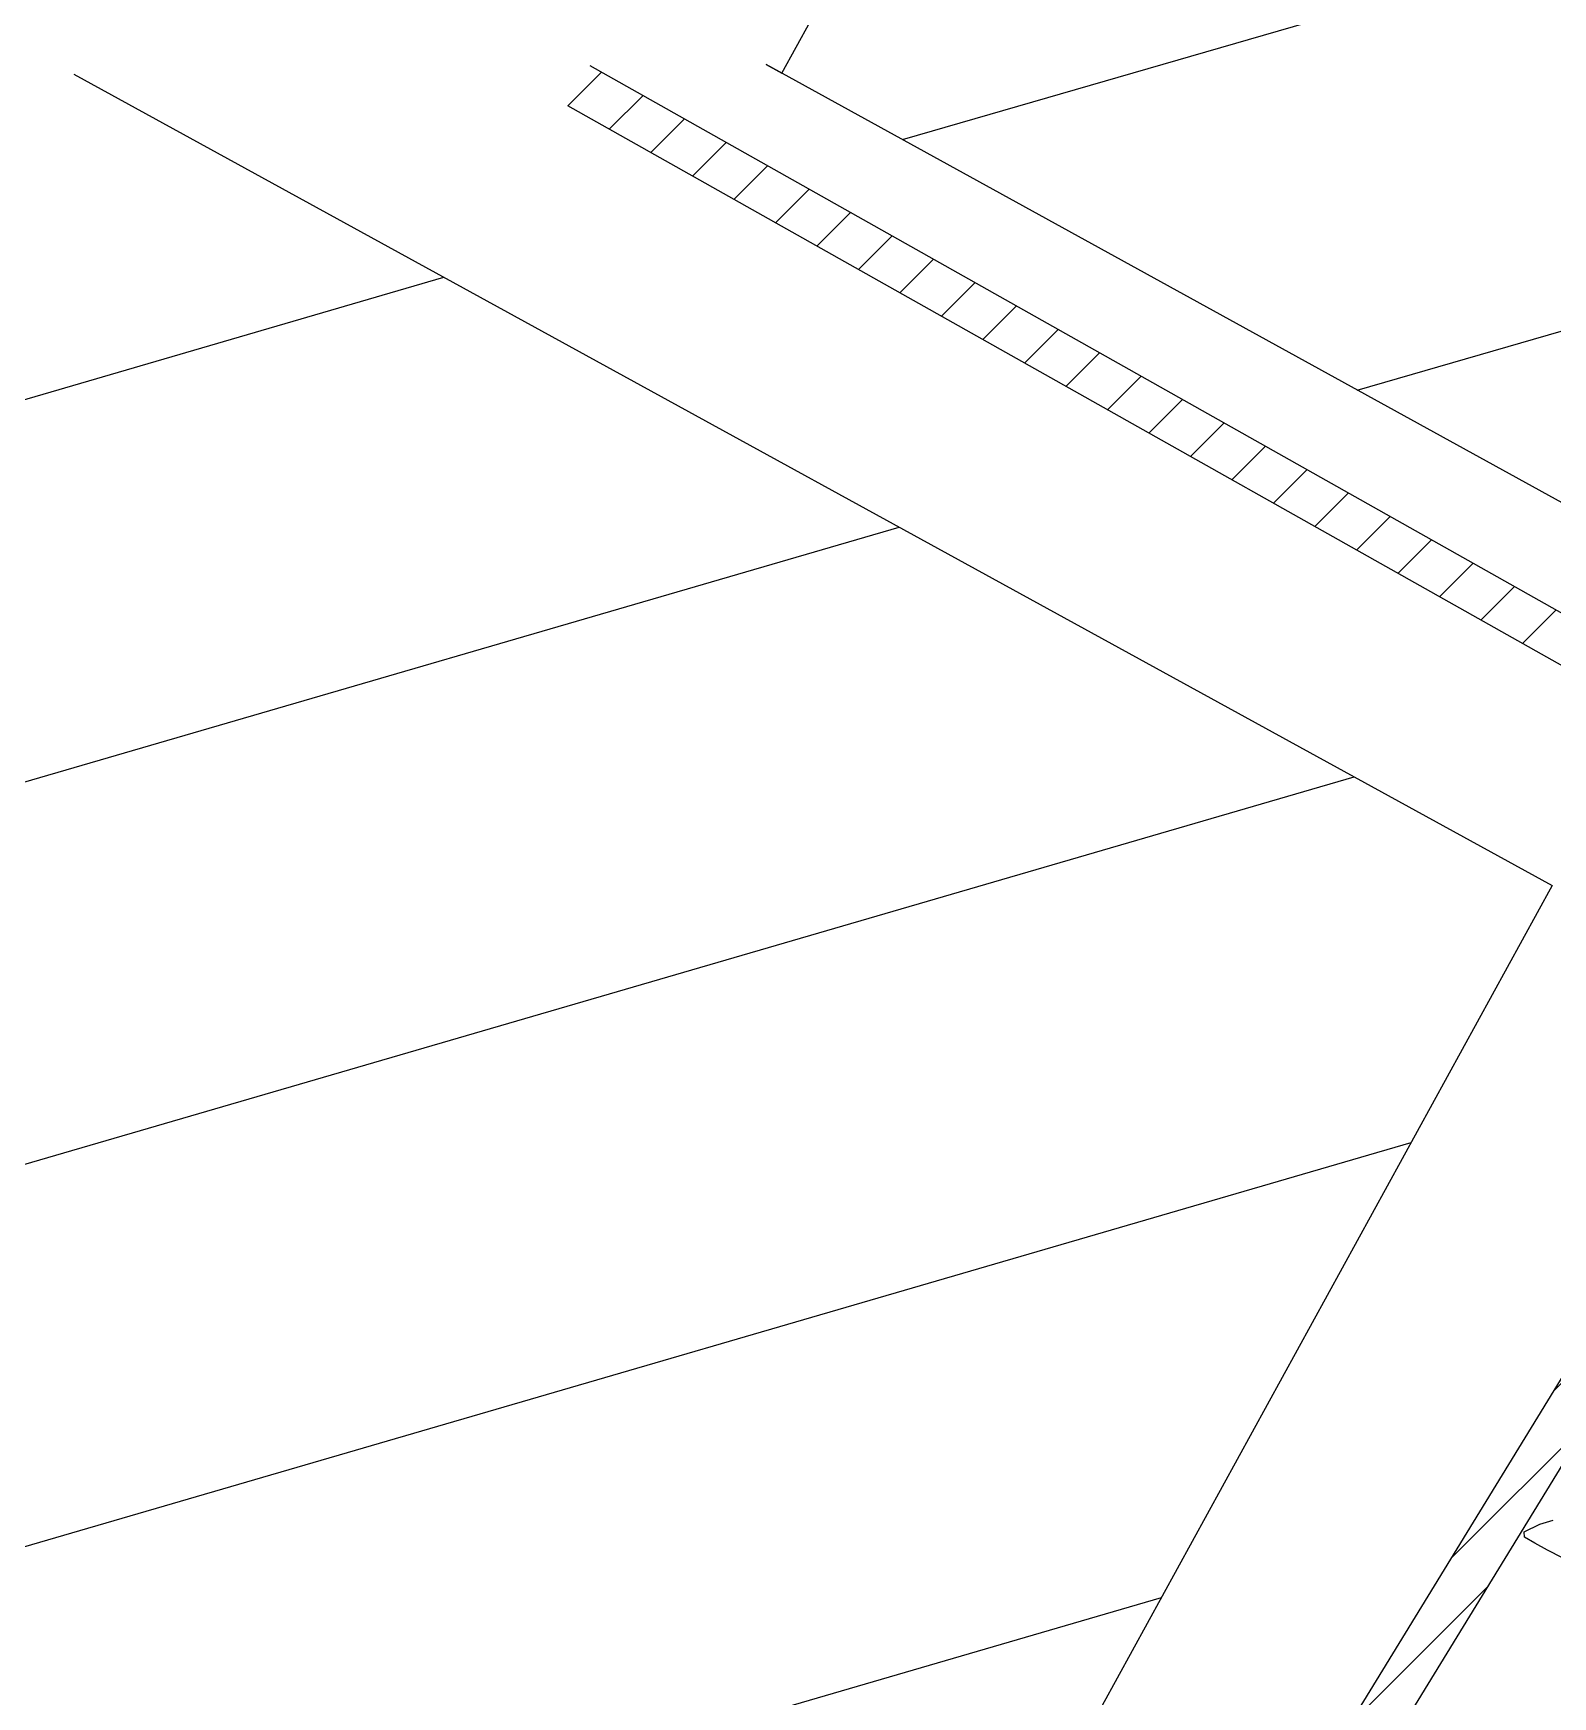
# Model space of a CAD drawing. Header units: millimetres. Extents: x 524954 to 526204, y 9523489 to 9524010.
# Drawn here: x 526002.94 to 526011.22, y 9523906.58 to 9523915.65 of the extents above; entities that cross this region are included whole.
import ezdxf

# ---------------------------------------------------------------- set-up
doc = ezdxf.new("R2010")
doc.units = ezdxf.units.MM
doc.linetypes.add('ACAD_ISO12W100', pattern=[21, 12, -3, 0, -3, 0, -3])
for name, color, linetype in [('Arbre', 34, 'ACAD_ISO12W100'), ('Bati', 6, 'Continuous'), ('Bati_H', 1, 'Continuous'), ('Cloture', 7, 'Continuous'), ('Murs', 1, 'Continuous')]:
    doc.layers.add(name, color=color, linetype=linetype)
pattern_1 = [(45, (0, 0), (-0.1767766952966, 0.1767766952966), [])]

# ---------------------------------------------------------------- blocks, each defined once
blk = doc.blocks.new('v088')
at = {"color": 3, "linetype": 'Continuous'}
for p, q in [((-3.898, 3.83), (-3.785, 3.887)), ((-3.785, 3.887), (-3.688, 3.915)), ((-3.897, 3.791), (-3.898, 3.83)), ((-3.821, 3.747), (-3.897, 3.791)), ((-3.729, 3.697), (-3.821, 3.747)), ((-3.621, 3.641), (-3.729, 3.697))]:
    blk.add_line(p, q, dxfattribs=at)

msp = doc.modelspace()

# ---------------------------------------------------------------- hatches: boundary and pattern name
at = {"layer": 'Bati_H'}
h = msp.add_hatch(dxfattribs=at)
h.set_pattern_fill('_U', color=256, scale=2, angle=16.16097, style=0, pattern_type=0)
h.set_pattern_definition([(16.160970924, (0, 0), (-0.5566738057, 1.92096701534), [])])
h.paths.add_polyline_path([(526008.9734, 9523918.9723), (526014.5143, 9523915.9213), (526012.5624, 9523912.3765), (526006.9366, 9523915.4743), (526007.0215, 9523915.4275)])
h = msp.add_hatch(dxfattribs=at)
h.set_pattern_fill('_U', color=256, scale=2, angle=16.24536, style=0, pattern_type=0)
h.set_pattern_definition([(16.24535516, (0, 0), (-0.55950236807, 1.92014507268), [])])
h.paths.add_polyline_path([(526003.1632, 9523915.4225), (526011.2188, 9523911.0022), (526006.8376, 9523903.0178), (526003.351, 9523904.931), (526001.4862, 9523901.5326), (525997.9969, 9523903.4472), (525994.6904, 9523905.2616), (525996.9172, 9523904.0397)])
at = {"layer": 'Murs'}
h = msp.add_hatch(dxfattribs=at)
h.set_pattern_fill('_U', color=256, scale=0.25, angle=45, style=0, pattern_type=0)
h.set_pattern_definition(pattern_1)
h.paths.add_polyline_path([(526027.2311, 9523935.2789), (526027.0228, 9523935.4182), (526013.0424, 9523911.2084), (526005.0703, 9523898.1967), (525997.1658, 9523884.9716), (525997.3803, 9523884.8433), (526005.2842, 9523898.0672), (526013.2573, 9523911.0806)])
h = msp.add_hatch(dxfattribs=at)
h.set_pattern_fill('_U', color=256, scale=0.25, angle=45, style=0, pattern_type=0)
h.set_pattern_definition(pattern_1)
h.paths.add_polyline_path([(526005.8525, 9523915.2511), (526013.2573, 9523911.0806), (526013.3799, 9523911.2984), (526005.9752, 9523915.4689)])

# ---------------------------------------------------------------- linework, layer by layer
at = {"layer": 'Bati'}
for p, q in [((526003.1632, 9523915.4225), (526011.2188, 9523911.0022)), ((526011.2188, 9523911.0022), (526006.8376, 9523903.0178))]:
    msp.add_line(p, q, dxfattribs=at)
at = {"layer": 'Bati', "flags": 128}
msp.add_lwpolyline([(526008.9734, 9523918.9723), (526014.5143, 9523915.9213), (526012.5624, 9523912.3765), (526006.9366, 9523915.4743), (526007.0215, 9523915.4275)], close=True, dxfattribs=at)
at = {"layer": 'Cloture', "elevation": 308.28, "flags": 128}
for points in [[(525997.3803, 9523884.8433), (526005.2842, 9523898.0672), (526013.2573, 9523911.0806), (526027.4741, 9523935.6997), (526035.8582, 9523949.3466)], [(525997.1658, 9523884.9716), (526005.0703, 9523898.1967), (526013.0424, 9523911.2084), (526027.2635, 9523935.8273)], [(526005.9752, 9523915.4689), (526013.3799, 9523911.2984)], [(526005.8525, 9523915.2511), (526013.2573, 9523911.0806)]]:
    msp.add_lwpolyline(points, dxfattribs=at)

# ---------------------------------------------------------------- block references
at = {"layer": 'Arbre', "xscale": 0.75, "yscale": 0.75, "zscale": 0.75}
msp.add_blockref('v088', (526013.9902, 9523904.6067, 309.67), dxfattribs=at)

doc.saveas('drawing.dxf')
